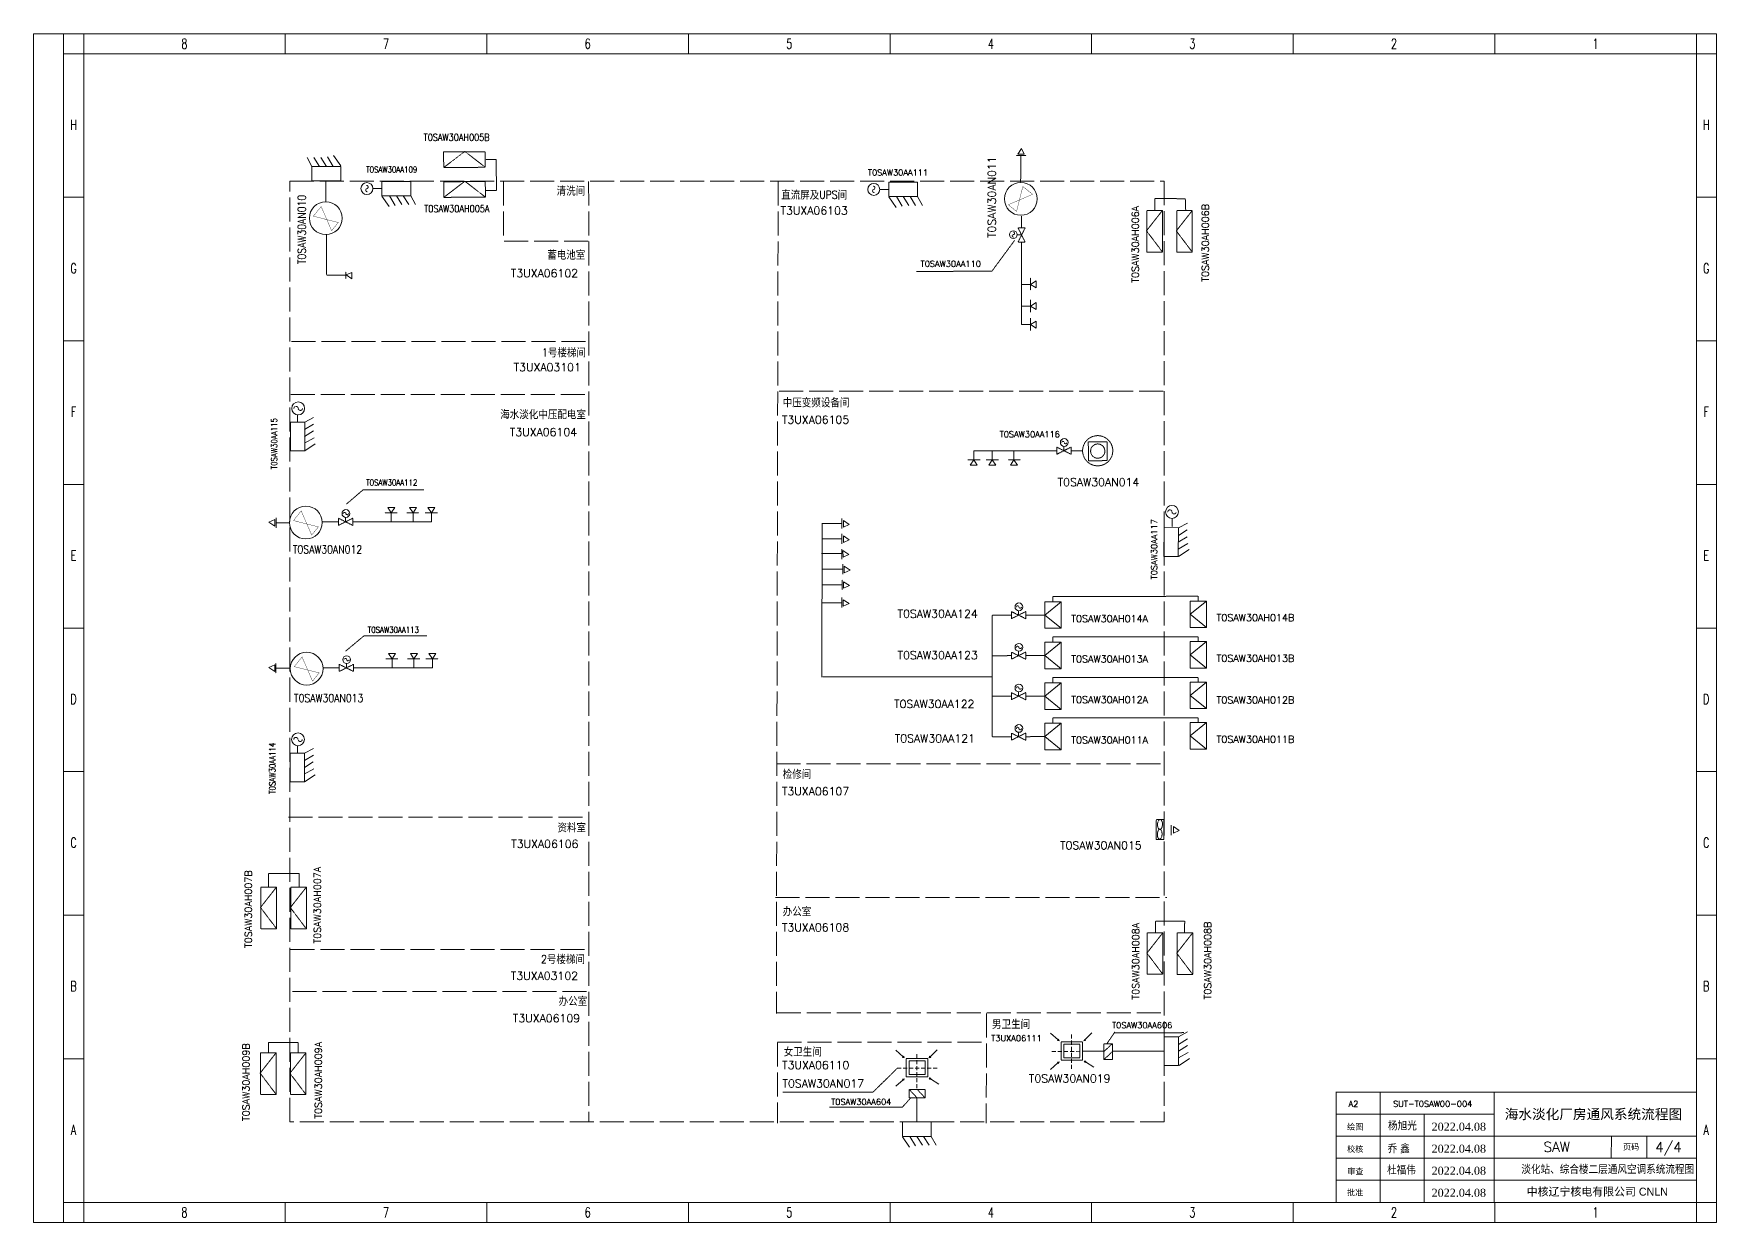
# Model space of a CAD drawing. Header units: millimetres. Extents: x 183980 to 562651, y 222331 to 282504.
# Drawn here: x 478551 to 562651, y 222331 to 281731 of the extents above; entities that cross this region are included whole.
import ezdxf
from ezdxf.enums import TextEntityAlignment as Align

# ---------------------------------------------------------------- set-up
doc = ezdxf.new("R2010")
doc.units = ezdxf.units.MM
for name, pattern in [('ACAD_ISO02W100', [15, 12, -3]), ('AM_ISO08W050x2', [9, 6, -0.75, 1.5, -0.75]), ('破線', [3, 2, -1])]:
    doc.linetypes.add(name, pattern=pattern)
doc.layers.get('0').update_dxf_attribs({"lineweight": 5})
doc.styles.add('-华文新魏', font='STXINWEI.TTF', dxfattribs={"width": 1.5})
doc.styles.add('HZ', font='romanc.shx', dxfattribs={"width": 0.75, "bigfont": 'hzfs.shx'})
doc.styles.add('ROMAND', font='romand')
doc.styles.add('RT', font='times.ttf', dxfattribs={"width": 1.5})
doc.styles.get("Standard").update_dxf_attribs({"font": 'txt8.shx', "bigfont": 'hztxt.shx'})
doc.styles.add('中西文等高字体', font='HZTXT_E.shx', dxfattribs={"width": 0.7, "bigfont": 'HZTXT.shx'})
doc.styles.add('设备编码ROMAND', font='romand.shx', dxfattribs={"width": 0.85, "height": 400})

msp = doc.modelspace()

# ---------------------------------------------------------------- linework, layer by layer
for p, q in [((478551, 281731), (562651, 281731)), ((478551, 222331), (478551, 281731)), ((480051, 222331), (480051, 281731)), ((481051, 280731), (481051, 281731)), ((491126, 281731), (491126, 280731)), ((501201, 281731), (501201, 280731)), ((511276, 281731), (511276, 280731)), ((521351, 281731), (521351, 280731)), ((531426, 281731), (531426, 280731)), ((541501, 281731), (541501, 280731)), ((551576, 281731), (551576, 280731)), ((561651, 280731), (561651, 281731)), ((562651, 281731), (562651, 222331)), ((481051, 280731), (480051, 280731)), ((481051, 280731), (561651, 280731)), ((481051, 223331), (481051, 280731)), ((561651, 280731), (562651, 280731)), ((561651, 280731), (561651, 223331)), ((480051, 273556), (481051, 273556)), ((561651, 273556), (562651, 273556)), ((480051, 266381), (481051, 266381)), ((561651, 266381), (562651, 266381)), ((480051, 259206), (481051, 259206)), ((561651, 259206), (562651, 259206)), ((480051, 252031), (481051, 252031)), ((561651, 252031), (562651, 252031)), ((480051, 244856), (481051, 244856)), ((561651, 244856), (562651, 244856)), ((480051, 237681), (481051, 237681)), ((561651, 237681), (562651, 237681)), ((480051, 230506), (481051, 230506)), ((480051, 230506), (481051, 230506)), ((561651, 230506), (562651, 230506)), ((481051, 223331), (480051, 223331)), ((481051, 223331), (481051, 222331)), ((561651, 223331), (481051, 223331)), ((491126, 223331), (491126, 222331)), ((501201, 223331), (501201, 222331)), ((511276, 223331), (511276, 222331)), ((521351, 223331), (521351, 222331)), ((531426, 223331), (531426, 222331)), ((541501, 223331), (541501, 222331)), ((541501, 223331), (541501, 222331)), ((551576, 223331), (551576, 222331)), ((561651, 223331), (562651, 223331)), ((561651, 223331), (561651, 222331)), ((562651, 222331), (478551, 222331))]:
    msp.add_line(p, q)
at = {"lineweight": 5}
for p, q in [((527735, 275709), (527929, 276000)), ((527929, 276000), (528060, 275709)), ((528060, 275709), (527735, 275709)), ((494170, 269674), (494461, 269804)), ((494461, 269480), (494170, 269674)), ((494461, 269804), (494461, 269480)), ((528380, 269204), (528650, 269384)), ((528650, 269034), (528380, 269204)), ((528650, 269384), (528650, 269034)), ((528380, 268110), (528650, 268290)), ((528650, 268290), (528650, 267940)), ((528650, 267940), (528380, 268110)), ((528380, 267190), (528650, 267370)), ((528650, 267020), (528380, 267190)), ((528650, 267370), (528650, 267020)), ((525363, 260170), (525533, 260440)), ((525713, 260170), (525363, 260170)), ((525533, 260440), (525713, 260170)), ((526283, 260170), (526453, 260440)), ((526633, 260170), (526283, 260170)), ((526453, 260440), (526633, 260170)), ((527377, 260170), (527547, 260440)), ((527727, 260170), (527377, 260170)), ((527547, 260440), (527727, 260170)), ((490310, 257319), (490601, 257450)), ((490601, 257450), (490601, 257125)), ((496246, 258060), (496596, 258060)), ((496426, 257790), (496246, 258060)), ((496596, 258060), (496426, 257790)), ((497340, 258060), (497690, 258060)), ((497520, 257790), (497340, 258060)), ((497690, 258060), (497520, 257790)), ((498260, 258060), (498610, 258060)), ((498440, 257790), (498260, 258060)), ((498610, 258060), (498440, 257790)), ((490601, 257125), (490310, 257319)), ((496286, 250760), (496636, 250760)), ((496466, 250490), (496286, 250760)), ((496636, 250760), (496466, 250490)), ((497380, 250760), (497730, 250760)), ((497560, 250490), (497380, 250760)), ((497730, 250760), (497560, 250490)), ((498300, 250760), (498650, 250760)), ((498480, 250490), (498300, 250760)), ((498650, 250760), (498480, 250490)), ((490310, 250059), (490601, 250190)), ((490601, 249865), (490310, 250059)), ((490601, 250190), (490601, 249865)), ((543651, 228831), (543651, 223331)), ((545851, 228831), (545851, 223331)), ((551554, 228831), (551554, 223331)), ((551554, 227731), (543651, 227731)), ((548051, 227731), (548051, 223331)), ((561618, 226631), (543651, 226631)), ((557404, 226631), (557400, 225530)), ((559184, 226631), (559184, 225531)), ((561618, 225531), (543651, 225531)), ((561618, 224431), (543651, 224431)), ((561651, 223331), (543651, 223331))]:
    msp.add_line(p, q, dxfattribs=at)
at = {"linetype": 'Continuous', "lineweight": 5}
for p, q in [((492460, 275100), (492220, 275540)), ((492840, 275100), (492560, 275540)), ((493180, 275100), (492900, 275540)), ((493520, 275100), (493240, 275580)), ((493900, 275119), (493540, 275639)), ((495970, 273990), (495509, 273990)), ((495960, 273611), (496320, 273091)), ((496340, 273630), (496620, 273150)), ((496680, 273630), (496960, 273190)), ((497020, 273630), (497300, 273190)), ((497400, 273630), (497640, 273190)), ((521301, 273949), (520840, 273949)), ((521291, 273570), (521651, 273050)), ((521671, 273589), (521951, 273109)), ((522011, 273589), (522291, 273149)), ((522351, 273589), (522631, 273149)), ((522731, 273589), (522971, 273149)), ((491745, 262320), (491745, 262684)), ((492102, 262325), (492545, 262558)), ((492091, 261605), (492535, 261878)), ((492096, 261945), (492540, 262218)), ((492086, 261265), (492570, 261538)), ((492099, 260885), (492624, 261237)), ((519020, 257400), (519313, 257209)), ((519023, 257076), (519020, 257400)), ((519020, 256630), (519313, 256439)), ((519023, 256306), (519020, 256630)), ((519313, 257209), (519023, 257076)), ((535761, 256318), (536204, 256592)), ((535765, 256658), (536208, 256932)), ((535769, 257037), (536212, 257272)), ((519000, 255900), (519293, 255709)), ((519003, 255576), (519000, 255900)), ((519293, 255709), (519003, 255576)), ((519313, 256439), (519023, 256306)), ((535757, 255978), (536240, 256252)), ((535771, 255597), (536295, 255951)), ((519060, 255120), (519353, 254929)), ((519063, 254796), (519060, 255120)), ((519353, 254929), (519063, 254796)), ((519030, 254340), (519323, 254149)), ((519033, 254016), (519030, 254340)), ((519323, 254149), (519033, 254016)), ((519010, 253440), (519303, 253249)), ((519013, 253116), (519010, 253440)), ((519303, 253249), (519013, 253116)), ((529094, 252680), (529900, 253343)), ((536357, 252715), (537163, 253378)), ((529900, 252017), (529094, 252680)), ((537163, 252052), (536357, 252715)), ((529094, 250655), (529900, 251318)), ((529900, 249992), (529094, 250655)), ((536357, 250690), (537163, 251353)), ((537163, 250027), (536357, 250690)), ((529094, 248630), (529900, 249293)), ((536357, 248665), (537163, 249328)), ((529900, 247967), (529094, 248630)), ((537163, 248002), (536357, 248665)), ((529094, 246605), (529900, 247268)), ((536357, 246640), (537163, 247303)), ((529900, 245942), (529094, 246605)), ((537163, 245977), (536357, 246640)), ((491735, 245780), (491735, 246144)), ((492086, 245405), (492530, 245678)), ((492092, 245785), (492535, 246018)), ((492076, 244725), (492560, 244998)), ((492081, 245065), (492525, 245338)), ((492089, 244345), (492614, 244697)), ((535513, 242106), (535807, 241914)), ((535517, 241781), (535513, 242106)), ((535807, 241914), (535517, 241781)), ((529380, 231780), (529748, 231449)), ((529720, 231417), (529776, 231480)), ((529800, 231402), (529720, 231417)), ((529776, 231480), (529776, 231480)), ((529776, 231480), (529800, 231402)), ((531044, 231395), (531064, 231475)), ((531124, 231415), (531044, 231395)), ((531064, 231475), (531124, 231415)), ((531444, 231795), (531094, 231445)), ((531124, 231415), (531124, 231415)), ((535776, 231604), (536216, 231844)), ((535776, 231224), (536216, 231504)), ((521640, 230940), (522008, 230609)), ((521980, 230577), (522036, 230640)), ((522060, 230562), (521980, 230577)), ((522036, 230640), (522036, 230640)), ((522036, 230640), (522060, 230562)), ((523304, 230555), (523324, 230635)), ((523384, 230575), (523304, 230555)), ((523324, 230635), (523384, 230575)), ((523704, 230955), (523354, 230605)), ((523384, 230575), (523384, 230575)), ((535777, 230884), (536216, 231164)), ((535777, 230544), (536257, 230824)), ((535796, 230164), (536316, 230524)), ((529380, 229968), (529747, 230301)), ((529719, 230332), (529800, 230348)), ((529776, 230269), (529719, 230332)), ((529719, 230332), (529719, 230332)), ((529800, 230348), (529776, 230269)), ((531092, 230311), (531055, 230385)), ((531055, 230385), (531138, 230383)), ((531138, 230383), (531092, 230311)), ((531092, 230311), (531092, 230311)), ((531533, 230082), (531115, 230347)), ((521640, 229128), (522007, 229461)), ((521979, 229492), (522060, 229508)), ((522036, 229429), (521979, 229492)), ((521979, 229492), (521979, 229492)), ((522060, 229508), (522036, 229429)), ((523352, 229471), (523315, 229545)), ((523315, 229545), (523398, 229543)), ((523398, 229543), (523352, 229471)), ((523352, 229471), (523352, 229471)), ((523793, 229242), (523375, 229507)), ((521970, 226610), (522330, 226090)), ((522350, 226629), (522630, 226149)), ((522690, 226629), (522970, 226189)), ((523030, 226629), (523310, 226189)), ((523410, 226629), (523650, 226189))]:
    msp.add_line(p, q, dxfattribs=at)
at = {"linetype": '破線', "lineweight": 5}
for p, q in [((500100, 275847), (499045, 275040)), ((501125, 275054), (500100, 275847)), ((500100, 275847), (500100, 275847)), ((501150, 275450), (501670, 275450)), ((501670, 275450), (501680, 273900)), ((528150, 275640), (527650, 275640)), ((527880, 274304), (527890, 275644)), ((493160, 274390), (493160, 273320)), ((500104, 274357), (499049, 273550)), ((501129, 273564), (500104, 274357)), ((500104, 274357), (500104, 274357)), ((501680, 273900), (501130, 273900)), ((534580, 272920), (534590, 273500)), ((534590, 273500), (536110, 273480)), ((536110, 273480), (536130, 272890)), ((527930, 272634), (527930, 272031)), ((534970, 272900), (534170, 271880)), ((536460, 272894), (535660, 271874)), ((493190, 271700), (493190, 269700)), ((527750, 272031), (528110, 271311)), ((528110, 272031), (527750, 271311)), ((527750, 272031), (528110, 272031)), ((534170, 271880), (534170, 271880)), ((534170, 271880), (534970, 270820)), ((535660, 271874), (535660, 271874)), ((535660, 271874), (536460, 270814)), ((527570, 271390), (526450, 269870)), ((527750, 271311), (528110, 271311)), ((527930, 271311), (527930, 267180)), ((493200, 269670), (494150, 269670)), ((494160, 269480), (494160, 269830)), ((526450, 269870), (522680, 269840)), ((527930, 269204), (528380, 269204)), ((528380, 269524), (528380, 268914)), ((528380, 268430), (528380, 267820)), ((527930, 268110), (528380, 268110)), ((528380, 267510), (528380, 266900)), ((527930, 267190), (528380, 267190)), ((529681, 260890), (525523, 260890)), ((525533, 260890), (525533, 260440)), ((526453, 260890), (526453, 260440)), ((527547, 260890), (527547, 260440)), ((529681, 261070), (529681, 260710)), ((530401, 261070), (529681, 260710)), ((530401, 260710), (529681, 261070)), ((530401, 261070), (530401, 260710)), ((530977, 260890), (530401, 260890)), ((525853, 260440), (525243, 260440)), ((526773, 260440), (526163, 260440)), ((527867, 260440), (527257, 260440)), ((494190, 258230), (495010, 258930)), ((495010, 258930), (498050, 258930)), ((490670, 257530), (490670, 257030)), ((493779, 257520), (493779, 257160)), ((494499, 257520), (493779, 257160)), ((494499, 257160), (493779, 257520)), ((494499, 257520), (494499, 257160)), ((496106, 257790), (496716, 257790)), ((496426, 257340), (496426, 257790)), ((497200, 257790), (497810, 257790)), ((497520, 257340), (497520, 257790)), ((498120, 257790), (498730, 257790)), ((498440, 257340), (498440, 257790)), ((518947, 257505), (518947, 257005)), ((535450, 257500), (535450, 257090)), ((491331, 257280), (490666, 257280)), ((492996, 257340), (493779, 257340)), ((494499, 257340), (498450, 257340)), ((517947, 249575), (517957, 257265)), ((518947, 257255), (517947, 257255)), ((518947, 256735), (518947, 256235)), ((518927, 255755), (517927, 255755)), ((518947, 256485), (517947, 256485)), ((518937, 255975), (518937, 255475)), ((518987, 254975), (517987, 254975)), ((518987, 255225), (518987, 254725)), ((518957, 254195), (517957, 254195)), ((518957, 254445), (518957, 253945)), ((518937, 253295), (517937, 253295)), ((518937, 253555), (518937, 253055)), ((529497, 253610), (536760, 253615)), ((529497, 253343), (529497, 253610)), ((536760, 253378), (536760, 253615)), ((526460, 252670), (527417, 252675)), ((526460, 252670), (526460, 246595)), ((528137, 252855), (527417, 252495)), ((528137, 252495), (527417, 252855)), ((527417, 252855), (527417, 252495)), ((528137, 252855), (528137, 252495)), ((528137, 252675), (529094, 252680)), ((494150, 250880), (495060, 251640)), ((495060, 251640), (498200, 251640)), ((529497, 251585), (536760, 251590)), ((529497, 251318), (529497, 251585)), ((536760, 251353), (536760, 251590)), ((526460, 250645), (527417, 250650)), ((528137, 250830), (527417, 250470)), ((528137, 250470), (527417, 250830)), ((527417, 250830), (527417, 250470)), ((528137, 250830), (528137, 250470)), ((528137, 250650), (529094, 250655)), ((490660, 250280), (490660, 249780)), ((491331, 250020), (490666, 250020)), ((493036, 250040), (493819, 250040)), ((493819, 250220), (493819, 249860)), ((494539, 250220), (493819, 249860)), ((494539, 249860), (493819, 250220)), ((494539, 250220), (494539, 249860)), ((494539, 250040), (498490, 250040)), ((496146, 250490), (496756, 250490)), ((496466, 250040), (496466, 250490)), ((497240, 250490), (497850, 250490)), ((497560, 250040), (497560, 250490)), ((498160, 250490), (498770, 250490)), ((498480, 250040), (498480, 250490)), ((526460, 249585), (517977, 249585)), ((529497, 249560), (536760, 249565)), ((529497, 249293), (529497, 249560)), ((536760, 249328), (536760, 249565)), ((526460, 248620), (527417, 248625)), ((528137, 248805), (527417, 248445)), ((528137, 248445), (527417, 248805)), ((527417, 248805), (527417, 248445)), ((528137, 248805), (528137, 248445)), ((528137, 248625), (529094, 248630)), ((529497, 247535), (536760, 247540)), ((529497, 247268), (529497, 247535)), ((536760, 247303), (536760, 247540)), ((526460, 246595), (527417, 246600)), ((528137, 246780), (527417, 246420)), ((528137, 246420), (527417, 246780)), ((527417, 246780), (527417, 246420)), ((528137, 246780), (528137, 246420)), ((528137, 246600), (529094, 246605)), ((535410, 242180), (535410, 241680)), ((490290, 239090), (490290, 239760)), ((490290, 239760), (491820, 239760)), ((491820, 239760), (491820, 239080)), ((490690, 239086), (489890, 238066)), ((492180, 239080), (491380, 238060)), ((489890, 238066), (489890, 238066)), ((489890, 238066), (490690, 237006)), ((491380, 238060), (491380, 238060)), ((491380, 238060), (492180, 237000)), ((534620, 236810), (534620, 237380)), ((534620, 237380), (536080, 237380)), ((536080, 237380), (536070, 236790)), ((534990, 236806), (534190, 235786)), ((536480, 236800), (535680, 235780)), ((534190, 235786), (534190, 235786)), ((534190, 235786), (534990, 234726)), ((535680, 235780), (535680, 235780)), ((535680, 235780), (536480, 234720)), ((490290, 230800), (490290, 231320)), ((490290, 231320), (491770, 231320)), ((491770, 231320), (491780, 230790)), ((532180, 231240), (532580, 231830)), ((532580, 231830), (532580, 231830)), ((532580, 231800), (536040, 231810)), ((490670, 230806), (489870, 229786)), ((492160, 230800), (491360, 229780)), ((531000, 230880), (532012, 230880)), ((532036, 230860), (532464, 231259)), ((532036, 230461), (532464, 230860)), ((535050, 230889), (532464, 230889)), ((489870, 229786), (489870, 229786)), ((489870, 229786), (490670, 228726)), ((491360, 229780), (491360, 229780)), ((491360, 229780), (492160, 228720)), ((521707, 230030), (520510, 228840)), ((520510, 228840), (516000, 228840)), ((522311, 228974), (522710, 228546)), ((522710, 228974), (523109, 228546)), ((521960, 228080), (518330, 228080)), ((522370, 228530), (521960, 228080)), ((522690, 227349), (522690, 228546))]:
    msp.add_line(p, q, dxfattribs=at)
at = {"linetype": 'ACAD_ISO02W100', "lineweight": 5, "ltscale": 100}
for p, q in [((502030, 274350), (502040, 271370)), ((506290, 274350), (506300, 227370)), ((515760, 274350), (515670, 232760)), ((502060, 271370), (506320, 271370)), ((491440, 266350), (506360, 266350)), ((491400, 263700), (506360, 263700)), ((515810, 263860), (535120, 263860)), ((515670, 245250), (534940, 245250)), ((491280, 242580), (506300, 242570)), ((515620, 238570), (535180, 238570)), ((491390, 235970), (506260, 235970)), ((491490, 233870), (506220, 233870)), ((515690, 232800), (535040, 232800)), ((526180, 232770), (526160, 227290)), ((515720, 231320), (515720, 227290)), ((515730, 231340), (526190, 231340))]:
    msp.add_line(p, q, dxfattribs=at)
at = {"color": 0, "linetype": 'Continuous', "lineweight": 5}
for p, q in [((527930, 271671), (527712, 271671)), ((530041, 260890), (530041, 261108)), ((494139, 257340), (494139, 257558)), ((527777, 252675), (527777, 252893)), ((527777, 250650), (527777, 250868)), ((494179, 250040), (494179, 250258)), ((527777, 248625), (527777, 248843)), ((527777, 246600), (527777, 246818))]:
    msp.add_line(p, q, dxfattribs=at)
at = {"linetype": '破線', "lineweight": 5, "ltscale": 100}
for p, q in [((530417, 231710), (530427, 229930)), ((522690, 230730), (522690, 228974)), ((529447, 230870), (531447, 230880)), ((521707, 230030), (523707, 230040))]:
    msp.add_line(p, q, dxfattribs=at)
at = {"linetype": 'Continuous', "lineweight": 5}
for points in [[(493900, 275100), (493900, 274380), (492460, 274380), (492460, 275100)], [(495960, 273630), (495960, 274350), (497400, 274350), (497400, 273630)], [(521291, 273589), (521291, 274309), (522731, 274309), (522731, 273589)], [(492100, 260880), (491380, 260880), (491380, 262320), (492100, 262320)], [(535752, 255598), (535032, 255606), (535049, 257046), (535769, 257037)], [(529900, 252017), (529094, 252017), (529094, 253343), (529900, 253343)], [(537163, 252052), (536357, 252052), (536357, 253378), (537163, 253378)], [(529900, 249992), (529094, 249992), (529094, 251318), (529900, 251318)], [(537163, 250027), (536357, 250027), (536357, 251353), (537163, 251353)], [(529900, 247967), (529094, 247967), (529094, 249293), (529900, 249293)], [(537163, 248002), (536357, 248002), (536357, 249328), (537163, 249328)], [(529900, 245942), (529094, 245942), (529094, 247268), (529900, 247268)], [(537163, 245977), (536357, 245977), (536357, 247303), (537163, 247303)], [(492090, 244340), (491370, 244340), (491370, 245780), (492090, 245780)], [(535777, 230164), (535057, 230163), (535056, 231603), (535776, 231604)], [(521970, 226629), (521970, 227349), (523410, 227349), (523410, 226629)]]:
    msp.add_lwpolyline(points, close=True, dxfattribs=at)
at = {"linetype": '破線', "lineweight": 5}
for points in [[(501120, 275833), (501125, 275054), (499045, 275040), (499040, 275820)], [(501124, 274343), (501129, 273564), (499049, 273550), (499044, 274330)], [(534190, 272900), (534970, 272900), (534970, 270820), (534190, 270820)], [(535680, 272894), (536460, 272894), (536460, 270814), (535680, 270814)], [(532212, 260396), (531271, 260386), (531261, 261327), (532202, 261336)], [(534662, 242459), (535042, 242459), (535038, 241461), (534658, 241461)], [(489910, 239086), (490690, 239086), (490690, 237006), (489910, 237006)], [(491400, 239080), (492180, 239080), (492180, 237000), (491400, 237000)], [(534210, 236806), (534990, 236806), (534990, 234726), (534210, 234726)], [(535700, 236800), (536480, 236800), (536480, 234720), (535700, 234720)], [(489890, 230806), (490670, 230806), (490670, 228726), (489890, 228726)], [(491380, 230800), (492160, 230800), (492160, 228720), (491380, 228720)], [(532036, 230461), (532036, 231259), (532464, 231259), (532464, 230461)], [(522311, 228974), (523109, 228974), (523109, 228546), (522311, 228546)]]:
    msp.add_lwpolyline(points, close=True, dxfattribs=at)
at = {"linetype": 'ACAD_ISO02W100', "lineweight": 5, "ltscale": 100}
msp.add_lwpolyline([(491360, 274360), (535050, 274360), (535050, 227350), (491360, 227350)], close=True, dxfattribs=at)
at = {"lineweight": 5, "const_width": 16.3}
for points in [[(527990, 274094), (528475, 273705), (527264, 273183), (527676, 272846), (527990, 274094)], [(492530, 272610), (492919, 273095), (493442, 271884), (493778, 272296), (492530, 272610)], [(491536, 257400), (491925, 257885), (492447, 256674), (492784, 257086), (491536, 257400)], [(491576, 250100), (491965, 250585), (492487, 249374), (492824, 249786), (491576, 250100)]]:
    msp.add_lwpolyline(points, dxfattribs=at)
at = {"linetype": 'AM_ISO08W050x2', "lineweight": 5}
for points in [[(529904, 231355), (530974, 231355), (530974, 230435), (529904, 230435)], [(522164, 230515), (523234, 230515), (523234, 229595), (522164, 229595)], [(530044, 231235), (530844, 231235), (530844, 230555), (530044, 230555)], [(522304, 230395), (523104, 230395), (523104, 229715), (522304, 229715)]]:
    msp.add_lwpolyline(points, close=True, dxfattribs=at)
at = {"lineweight": 5, "const_width": 50}
msp.add_lwpolyline([(543651, 223331), (561651, 223331), (561651, 228831), (543651, 228831)], close=True, dxfattribs=at)
at = {"linetype": 'Continuous', "lineweight": 5}
for centre, radius in [((495209, 273990), 300), ((520540, 273949), 300), ((491773, 263006), 323), ((535443, 257833), 323), ((491763, 246466), 323)]:
    msp.add_circle(centre, radius, dxfattribs=at)
at = {"lineweight": 5}
for centre in [(527890, 273474), (493150, 272510), (492156, 257300), (492196, 250000)]:
    msp.add_circle(centre, 820, dxfattribs=at)
at = {"color": 0, "linetype": 'Continuous', "lineweight": 5}
for centre in [(527518, 271688), (530058, 261302), (494156, 257752), (527793, 253087), (494196, 250452), (527793, 251062), (527793, 249037), (527793, 247012)]:
    msp.add_circle(centre, 194, dxfattribs=at)
at = {"linetype": '破線', "lineweight": 5}
for centre, radius in [((531731, 260890), 754), ((531734, 260872), 356)]:
    msp.add_circle(centre, radius, dxfattribs=at)
for centre, radius, start, end in [((495232, 273912), 81.3, 106.70028, 277.55244), ((495187, 274068), 81.3, 285.23773, 96.08988), ((520563, 273871), 81.3, 106.70028, 277.55244), ((520519, 274027), 81.3, 285.23773, 96.08988), ((527524, 271623), 65, 94.57392, 265.42608), ((527515, 271753), 65, 273.11137, 83.96353), ((491665, 262997), 108, 4.57392, 175.42608), ((491881, 263012), 108, 183.11137, 353.96353), ((529993, 261296), 65, 4.57392, 175.42608), ((530123, 261305), 65, 183.11137, 353.96353), ((494091, 257746), 65, 4.57392, 175.42608), ((494221, 257755), 65, 183.11137, 353.96353), ((535335, 257825), 108, 4.57392, 175.42608), ((535551, 257839), 108, 183.11137, 353.96353), ((527729, 253081), 65, 4.57392, 175.42608), ((527858, 253090), 65, 183.11137, 353.96353), ((527729, 251056), 65, 4.57392, 175.42608), ((527858, 251065), 65, 183.11137, 353.96353), ((494131, 250446), 65, 4.57392, 175.42608), ((494261, 250455), 65, 183.11137, 353.96353), ((527729, 249031), 65, 4.57392, 175.42608), ((527858, 249040), 65, 183.11137, 353.96353), ((491655, 246457), 108, 4.57392, 175.42608), ((491871, 246472), 108, 183.11137, 353.96353), ((527729, 247006), 65, 4.57392, 175.42608), ((527858, 247015), 65, 183.11137, 353.96353)]:
    msp.add_arc(centre, radius, start, end, dxfattribs=at)
for centre, ratio in [((534845, 242215), 0.505247), ((534831, 241727), 0.478833)]:
    msp.add_ellipse(centre, major_axis=(-7, -244), ratio=ratio, dxfattribs=at)

# ---------------------------------------------------------------- texts
at = {"style": 'HZ', "width": 0.7}
for s, p in [('8', (486088, 280981)), ('7', (496163, 280981)), ('6', (506238, 280981)), ('5', (516313, 280981)), ('4', (526388, 280981)), ('3', (536463, 280981)), ('2', (546538, 280981)), ('1', (556613, 280981)), ('H', (480547, 276932)), ('H', (562147, 276932)), ('G', (480547, 269757)), ('G', (562147, 269757)), ('F', (480547, 262582)), ('F', (562147, 262582)), ('E', (480547, 255407)), ('E', (562147, 255407)), ('D', (480547, 248232)), ('D', (562147, 248232)), ('C', (480547, 241057)), ('C', (562147, 241057)), ('B', (480547, 233882)), ('B', (562147, 233882)), ('A', (480547, 226707)), ('A', (562147, 226707)), ('8', (486088, 222581)), ('7', (496163, 222581)), ('6', (506238, 222581)), ('5', (516313, 222581)), ('4', (526388, 222581)), ('3', (536463, 222581)), ('2', (546538, 222581)), ('1', (556613, 222581))]:
    msp.add_text(s, height=500, dxfattribs=at).set_placement(p, align=Align.CENTER)
at = {"lineweight": 5, "style": 'ROMAND'}
msp.add_text('A2', height=300, dxfattribs=at).set_placement((544513, 228250), align=Align.MIDDLE)
at = {"lineweight": 5}
for s, height, style, p in [('海水淡化厂房通风系统流程图', 500, '-华文新魏', (552074, 227489)), ('绘图', 300, '中西文等高字体', (544194, 226925)), ('页码', 300, '中西文等高字体', (557984, 225925)), ('校核', 300, '中西文等高字体', (544194, 225815)), ('审查', 300, '中西文等高字体', (544204, 224705)), ('淡化站、综合楼二层通风空调系统流程图', 400, '中西文等高字体', (552904, 224755)), ('批准', 300, '中西文等高字体', (544194, 223645)), ('中核辽宁核电有限公司 CNLN', 400, '-华文新魏', (553174, 223665))]:
    msp.add_text(s, height=height, dxfattribs=dict(at, style=style)).set_placement(p)
at = {"color": 0, "lineweight": 5}
for s, style, p in [('杨旭光', '中西文等高字体', (546241, 226931)), ('2022.04.08', 'RT', (548421, 226911)), ('乔 鑫', '中西文等高字体', (546221, 225781)), ('2022.04.08', 'RT', (548421, 225811)), ('杜福伟', '中西文等高字体', (546191, 224721)), ('2022.04.08', 'RT', (548421, 224711)), ('2022.04.08', 'RT', (548421, 223611))]:
    msp.add_text(s, height=400, dxfattribs=dict(at, style=style)).set_placement(p)
at = {"lineweight": 5}
msp.add_text('4/4', height=500, dxfattribs=at).set_placement((560259, 226047, -840), align=Align.MIDDLE)
at = {"linetype": '破線', "lineweight": 5, "attachment_point": 1, "style": '设备编码ROMAND'}
for s, insert, char_height in [('T0SAW30AH005B', (498040, 276730), 350), ('T0SAW30AA109', (495170, 275090), 300), ('{\\f宋体|b0|i0|c134|p2;清洗间}', (504690, 274080), 400), ('{\\f宋体|b0|i0|c134|p2;直流屏及}UPS{\\f宋体|b0|i0|c134|p2;间}', (515910, 273880), 400), ('T0SAW30AH005A', (498070, 273160), 350), ('{\\f宋体|b0|i0|c134|p2;蓄电池室}', (504220, 270880), 400), ('1{\\f宋体|b0|i0|c134|p2;号楼梯间}', (503960, 266000), 400), ('{\\f宋体|b0|i0|c134|p2;中压变频设备间}', (515990, 263500), 400), ('{\\f宋体|b0|i0|c134|p2;海水淡化中压配电室}', (501870, 262910), 400), ('T0SAW30AA112', (495170, 259450), 300), ('T0SAW30AN012', (491500, 256160), 400), ('T0SAW30AA113', (495250, 252090), 300), ('T0SAW30AN013', (491560, 248730), 400), ('{\\f宋体|b0|i0|c134|p2;检修间}', (515990, 244930), 400), ('{\\f宋体|b0|i0|c134|p2;资料室}', (504730, 242260), 400), ('{\\f宋体|b0|i0|c134|p2;办公室}', (515990, 238070), 400), ('2{\\f宋体|b0|i0|c134|p2;号楼梯间}', (503910, 235680), 400), ('{\\f宋体|b0|i0|c134|p2;办公室}', (504790, 233590), 400), ('{\\f宋体|b0|i0|c134|p2;男卫生间}', (526450, 232440), 400), ('{\\f宋体|b0|i0|c134|p2;女卫生间}', (516040, 231060), 400)]:
    msp.add_mtext(s, dxfattribs=dict(at, insert=insert, char_height=char_height))
at = {"linetype": '破線', "lineweight": 5, "attachment_point": 1, "rotation": 90}
for s, insert, char_height in [('T0SAW30AN011', (526240, 271520), 400), ('T0SAW30AH006A', (533430, 269280), 350), ('T0SAW30AH006B', (536940, 269330), 350), ('T0SAW30AA117', (534400, 254460), 300), ('T0SAW30AH007B', (489100, 236040), 350), ('T0SAW30AH007A', (492560, 236260), 350), ('T0SAW30AH008A', (533460, 233460), 350), ('T0SAW30AH008B', (537060, 233470), 350), ('T0SAW30AH009A', (492600, 227510), 350), ('T0SAW30AH009B', (488990, 227390), 350)]:
    msp.add_mtext(s, dxfattribs=dict(at, insert=insert, char_height=char_height))
at = {"linetype": '破線', "lineweight": 5, "attachment_point": 1}
for s, insert, char_height in [('T0SAW30AA111', (520244, 274940), 300), ('T0SAW30AA110', (522880, 270380), 300), ('T0SAW30AA116', (526830, 261860), 300), ('T0SAW30AN014', (529730, 259520), 400), ('T0SAW30AA124', (521727, 252945), 400), ('T0SAW30AH014A', (530407, 252680), 350), ('T0SAW30AH014B', (537670, 252715), 350), ('T0SAW30AA123', (521727, 250875), 400), ('T0SAW30AH013A', (530407, 250655), 350), ('T0SAW30AH013B', (537670, 250690), 350), ('T0SAW30AA122', (521557, 248435), 400), ('T0SAW30AH012A', (530407, 248630), 350), ('T0SAW30AH012B', (537670, 248610), 350), ('T0SAW30AA121', (521587, 246715), 400), ('T0SAW30AH011A', (530407, 246605), 350), ('T0SAW30AH011B', (537670, 246640), 350), ('T0SAW30AN015', (529850, 241370), 400), ('T0SAW30AA606', (532450, 232330), 300), ('T0SAW30AN019', (528290, 229720), 400), ('T0SAW30AN017', (515977, 229470), 400), ('T0SAW30AA604', (518410, 228500), 300)]:
    msp.add_mtext(s, dxfattribs=dict(at, insert=insert, char_height=char_height))
at = {"linetype": '破線', "lineweight": 5, "attachment_point": 1, "rotation": 90, "style": '设备编码ROMAND'}
for s, insert, char_height in [('T0SAW30AN010', (491750, 270210), 400), ('T0SAW30AA115', (490420, 259960), 300), ('T0SAW30AA114', (490330, 243740), 300)]:
    msp.add_mtext(s, dxfattribs=dict(at, insert=insert, char_height=char_height))
at = {"linetype": '破線', "lineweight": 0, "attachment_point": 1}
for s, insert, char_height in [('T3UXA06103', (515880, 273090), 400), ('T3UXA06102', (502400, 269960), 400), ('T3UXA03101', (502540, 265260), 400), ('T3UXA06105', (515950, 262640), 400), ('T3UXA06104', (502350, 262020), 400), ('T3UXA06107', (515950, 244070), 400), ('T3UXA06106', (502420, 241440), 400), ('T3UXA06108', (515950, 237270), 400), ('T3UXA03102', (502400, 234850), 400), ('T3UXA06109', (502500, 232730), 400), ('T3UXA06111', (526410, 231680), 300), ('T3UXA06110', (515960, 230390), 400)]:
    msp.add_mtext(s, dxfattribs=dict(at, insert=insert, char_height=char_height))
at = {"lineweight": 5, "insert": (546493, 228400, 840), "char_height": 300, "attachment_point": 1, "style": 'ROMAND'}
msp.add_mtext('SUT-T0SAW00-004', dxfattribs=at)
at = {"lineweight": 5, "insert": (554011, 226351), "char_height": 500, "attachment_point": 1}
msp.add_mtext('SAW', dxfattribs=at)

doc.saveas('drawing.dxf')
